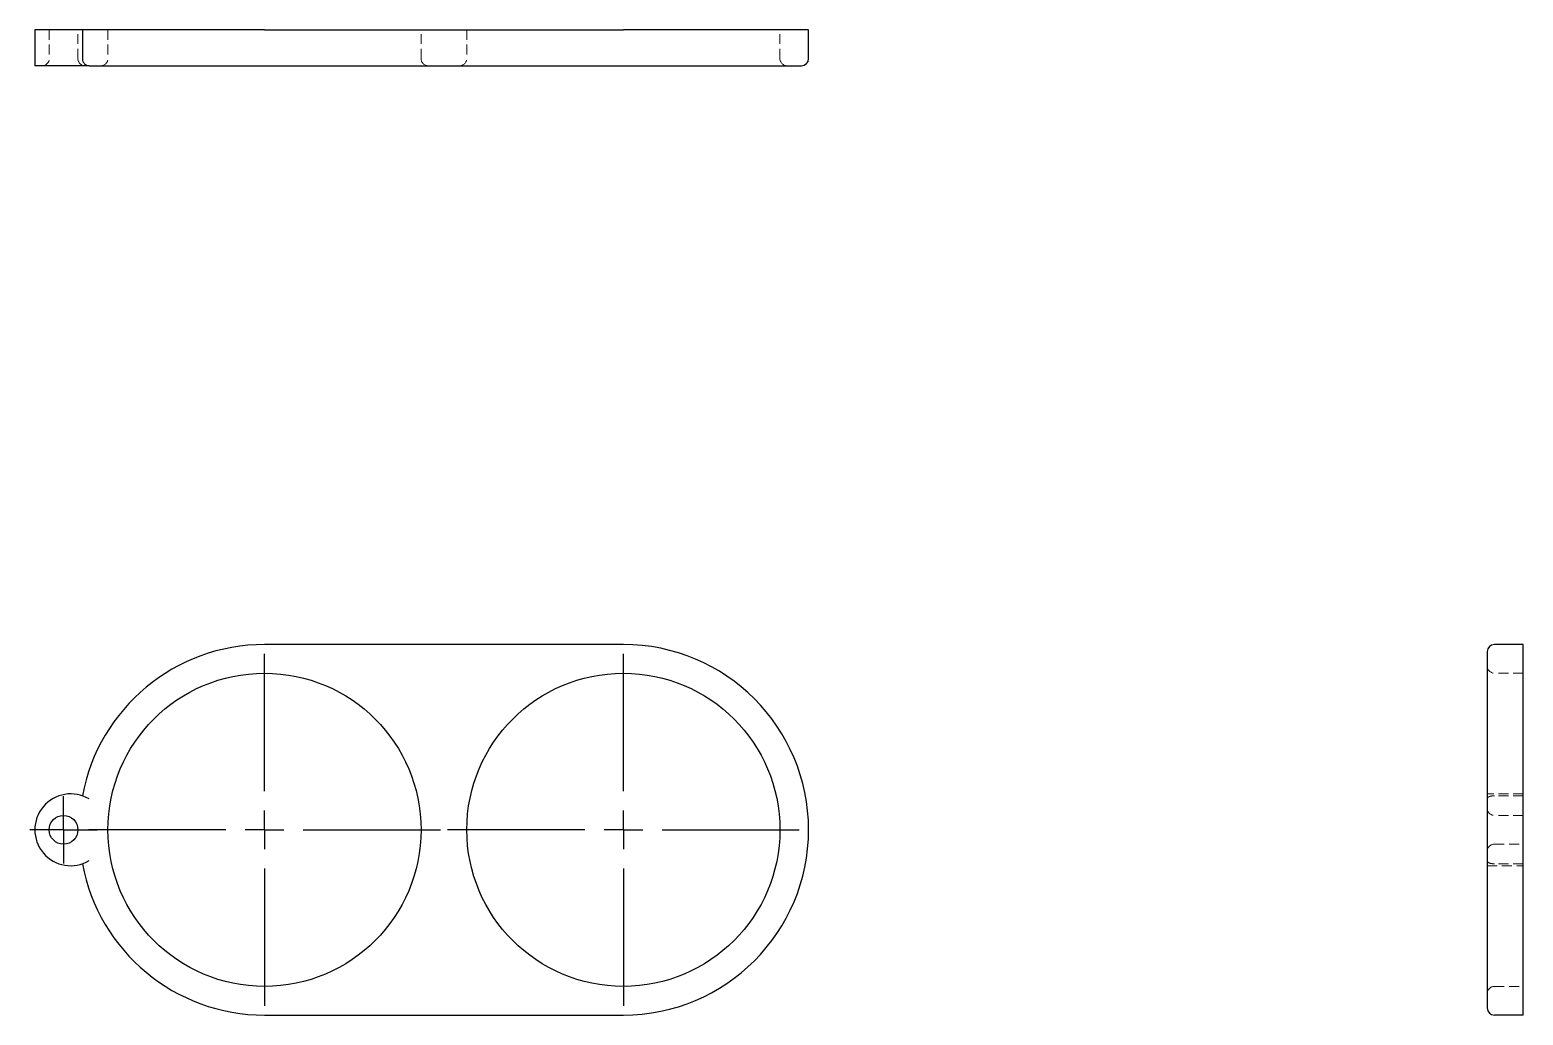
# Model space of a CAD drawing. Header units: millimetres. Extents: x 32 to 225, y 33 to 160.
import ezdxf

# ---------------------------------------------------------------- set-up
doc = ezdxf.new("R2010")
doc.units = ezdxf.units.MM
doc.linetypes.add('HIDDEN', pattern=[1.905, 1.27, -0.635])
doc.layers.add('10', color=7, linetype='Continuous')

# ---------------------------------------------------------------- blocks, each defined once
blk = doc.blocks.new('SW_CENTERMARKSYMBOL_0')
at = {"layer": '10', "color": 0}
for p, q in [((0, 5), (0, 22.73)), ((0, 0), (0, 2.5)), ((-5, 0), (-22.73, 0)), ((0, 0), (-2.5, 0)), ((0, 0), (0, -2.5)), ((0, 0), (2.5, 0)), ((5, 0), (22.73, 0)), ((0, -5), (0, -22.73))]:
    blk.add_line(p, q, dxfattribs=at)
blk = doc.blocks.new('SW_CENTERMARKSYMBOL_1')
at = {"layer": '10', "color": 0}
for p, q in [((0, 5), (0, 22.73)), ((0, 0), (0, 2.5)), ((-5, 0), (-22.73, 0)), ((0, 0), (-2.5, 0)), ((0, 0), (0, -2.5)), ((0, 0), (2.5, 0)), ((5, 0), (22.73, 0)), ((0, -5), (0, -22.73))]:
    blk.add_line(p, q, dxfattribs=at)
blk = doc.blocks.new('SW_CENTERMARKSYMBOL_2')
at = {"layer": '10', "color": 0}
for p, q in [((0, 2.5), (0, 4.36)), ((0, 0), (0, 2.5)), ((-2.5, 0), (-4.36, 0)), ((0, 0), (-2.5, 0)), ((0, 0), (0, -2.5)), ((0, 0), (2.5, 0)), ((2.5, 0), (4.36, 0)), ((0, -2.5), (0, -4.36))]:
    blk.add_line(p, q, dxfattribs=at)

msp = doc.modelspace()

# ---------------------------------------------------------------- linework, layer by layer
at = {"color": 7, "linetype": 'Continuous', "lineweight": 25}
for p, q in [((33, 160.35), (33, 155.71)), ((39.14, 160.35), (33, 160.35)), ((39.14, 160.35), (39.14, 156.64)), ((62.68, 160.35), (39.14, 160.35)), ((62.68, 160.35), (109.06, 160.35)), ((133, 160.35), (109.06, 160.35)), ((133, 156.64), (133, 160.35)), ((40.01, 155.71), (33, 155.71)), ((40.01, 155.71), (62.68, 155.71)), ((62.68, 155.71), (109.06, 155.71)), ((109.06, 155.71), (132.07, 155.71)), ((109.06, 80.94), (62.68, 80.94)), ((220.71, 80.02), (220.71, 33.98)), ((225.35, 80.94), (221.64, 80.94)), ((225.35, 33.06), (225.35, 80.94)), ((62.68, 33.06), (109.06, 33.06)), ((225.35, 33.06), (221.64, 33.06))]:
    msp.add_line(p, q, dxfattribs=at)
at = {"color": 7, "linetype": 'HIDDEN', "lineweight": 18}
for p, q in [((34.86, 160.35), (34.86, 156.64)), ((38.57, 156.64), (38.57, 160.35)), ((39.14, 160.35), (39.14, 156.64)), ((42.45, 160.35), (42.45, 156.64)), ((82.91, 156.64), (82.91, 160.35)), ((88.82, 160.35), (88.82, 156.64)), ((129.29, 156.64), (129.29, 160.35)), ((225.35, 77.23), (221.64, 77.23)), ((225.35, 61.64), (220.71, 61.64)), ((225.35, 61.39), (221.64, 61.39)), ((225.35, 58.86), (221.64, 58.86)), ((221.64, 55.14), (225.35, 55.14)), ((220.71, 52.36), (225.35, 52.36)), ((225.35, 52.61), (221.64, 52.61)), ((221.64, 36.77), (225.35, 36.77))]:
    msp.add_line(p, q, dxfattribs=at)
at = {"color": 7, "linetype": 'Continuous', "lineweight": 25}
for centre, radius in [((62.68, 57), 20.23), ((109.06, 57), 20.23), ((36.71, 57), 1.86)]:
    msp.add_circle(centre, radius, dxfattribs=at)
at = {"color": 7, "linetype": 'HIDDEN', "lineweight": 18}
for centre, start, end in [((33.93, 156.64), 270, 0), ((39.49, 156.64), 180, 270), ((41.52, 156.64), 270, 0), ((83.84, 156.64), 180, 270), ((87.89, 156.64), 270, 0), ((130.22, 156.64), 180, 270), ((221.64, 78.16), 180, 270), ((221.64, 59.78), 180, 270), ((221.64, 54.22), 90, 180), ((221.64, 35.84), 90, 180)]:
    msp.add_arc(centre, 0.928, start, end, dxfattribs=at)
at = {"color": 7, "linetype": 'Continuous', "lineweight": 25}
for centre, radius, start, end in [((132.07, 156.64), 0.928, 270, 0), ((62.68, 57), 23.94, 90, 169.4431), ((109.06, 57), 23.94, 270, 90), ((221.64, 80.02), 0.928, 90, 180), ((37.64, 57), 4.64, 59.2088, 300.7912), ((62.68, 57), 23.94, 190.5569, 270), ((221.64, 33.98), 0.928, 180, 270)]:
    msp.add_arc(centre, radius, start, end, dxfattribs=at)
msp.add_open_spline([(39.14, 156.64), (39.14, 156.51), (39.17, 156.39), (39.26, 156.16), (39.33, 156.06), (39.49, 155.89), (39.59, 155.82), (39.79, 155.73), (39.9, 155.71), (40.01, 155.71)], degree=3, knots=[0, 0, 0, 0, 0.25, 0.25, 0.5, 0.5, 0.75, 0.75, 1, 1, 1, 1], dxfattribs=at)
at = {"color": 7, "linetype": 'HIDDEN', "lineweight": 18}
for points in [[(221.64, 61.39), (221.51, 61.39), (221.39, 61.38), (221.16, 61.35), (221.06, 61.32), (220.89, 61.25), (220.82, 61.21), (220.73, 61.11), (220.71, 61.05), (220.71, 60.98)], [(220.71, 53.02), (220.71, 52.95), (220.73, 52.89), (220.82, 52.79), (220.89, 52.75), (221.06, 52.68), (221.16, 52.65), (221.39, 52.62), (221.51, 52.61), (221.64, 52.61)]]:
    msp.add_open_spline(points, degree=3, knots=[0, 0, 0, 0, 0.25, 0.25, 0.5, 0.5, 0.75, 0.75, 1, 1, 1, 1], dxfattribs=at)

# ---------------------------------------------------------------- block references
at = {"layer": '10'}
for name, p in [('SW_CENTERMARKSYMBOL_0', (62.68, 57)), ('SW_CENTERMARKSYMBOL_1', (109.06, 57)), ('SW_CENTERMARKSYMBOL_2', (36.71, 57))]:
    msp.add_blockref(name, p, dxfattribs=at)

doc.saveas('drawing.dxf')
